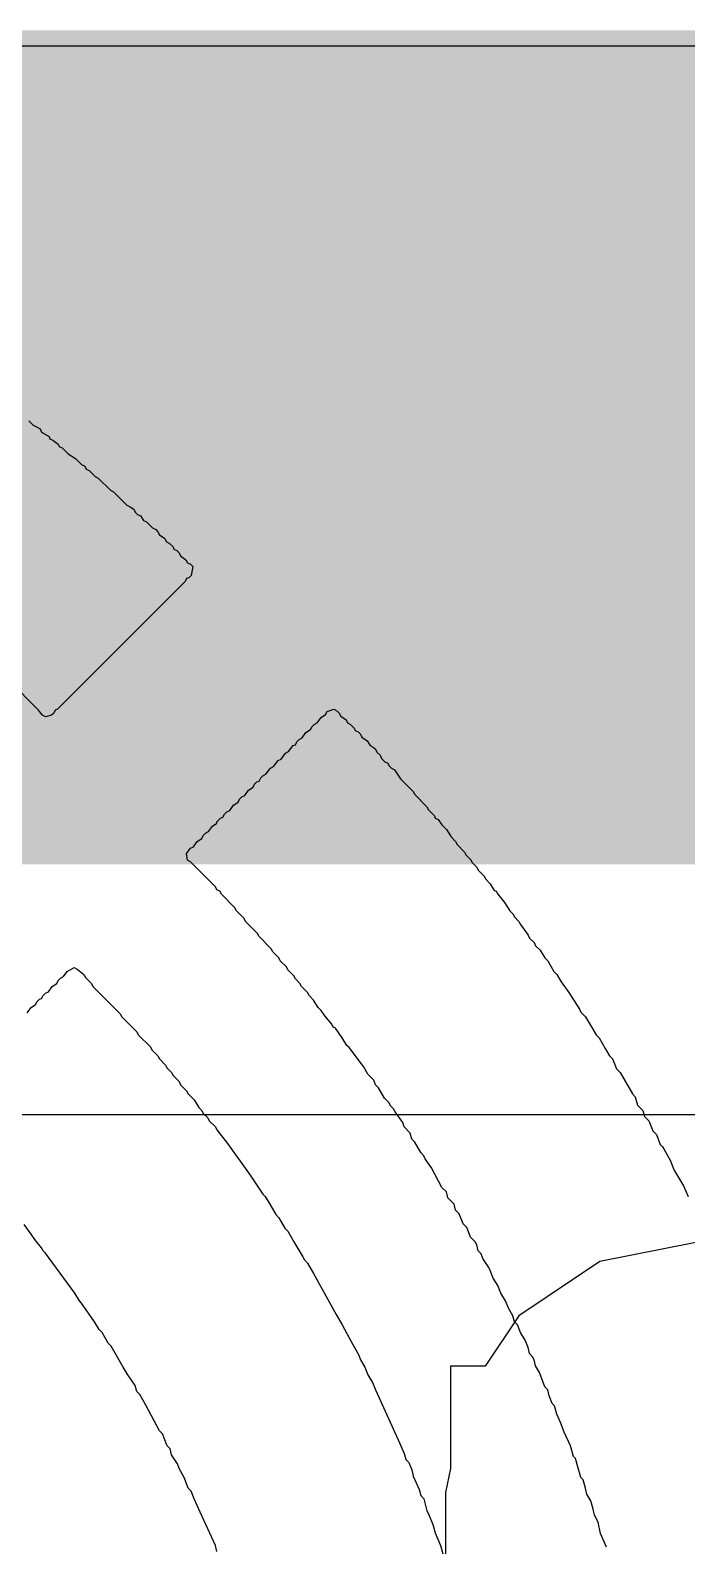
# Model space of a CAD drawing. Header units: inches. Extents: x -21 to 276, y -5 to 220.
# Drawn here: x 24.405 to 25.424, y 33.358 to 35.712 of the extents above; entities that cross this region are included whole.
import ezdxf

# ---------------------------------------------------------------- set-up
doc = ezdxf.new("R2010")
doc.units = ezdxf.units.IN
for name, color, linetype in [('Bottom Layer', 5, 'Continuous'), ('Top Layer', 1, 'Continuous'), ('Top Overlay', 2, 'Continuous')]:
    doc.layers.add(name, color=color, linetype=linetype)

msp = doc.modelspace()

# ---------------------------------------------------------------- hatches: boundary and pattern name
at = {"layer": 'Bottom Layer'}
msp.add_hatch(color=5, dxfattribs=at).paths.add_polyline_path([(10.3988, 34.417), (57.5818, 34.417), (57.5818, 35.7124), (10.3988, 35.7124)])

# ---------------------------------------------------------------- linework, layer by layer
for p, q in [((13.7743, 34.0285), (44.8844, 34.0285)), ((25.4384, 33.8295), (25.2897, 33.7999)), ((25.2897, 33.7999), (25.1637, 33.7157)), ((25.1637, 33.7157), (25.1115, 33.6376)), ((25.1115, 33.6376), (25.0574, 33.6376)), ((25.0574, 33.6376), (25.0574, 33.4785)), ((25.0574, 33.4785), (25.0499, 33.441)), ((25.0499, 33.441), (25.0499, 27.163))]:
    msp.add_line(p, q, dxfattribs=at)
at = {"layer": 'Top Layer'}
msp.add_line((19.8928, 35.6885), (48.9874, 35.6885), dxfattribs=at)
at = {"layer": 'Top Overlay'}
for p, q in [((24.4024, 35.106), (24.4094, 35.099)), ((24.4094, 35.099), (24.4141, 35.0966)), ((24.4141, 35.0966), (24.42, 35.0931)), ((24.42, 35.0931), (24.4223, 35.0884)), ((24.4223, 35.0884), (24.434, 35.0814)), ((24.434, 35.0814), (24.4352, 35.0779)), ((24.4352, 35.0779), (24.4399, 35.0755)), ((24.4399, 35.0755), (24.4481, 35.0697)), ((24.4481, 35.0697), (24.4493, 35.0661)), ((24.4493, 35.0661), (24.454, 35.0638)), ((24.454, 35.0638), (24.4634, 35.0544)), ((24.4634, 35.0544), (24.4751, 35.0474)), ((24.4751, 35.0474), (24.4845, 35.038)), ((24.4845, 35.038), (24.4892, 35.0356)), ((24.4892, 35.0356), (24.4915, 35.0309)), ((24.4915, 35.0309), (24.4962, 35.0286)), ((24.4962, 35.0286), (24.5056, 35.0192)), ((24.5056, 35.0192), (24.5103, 35.0169)), ((24.5103, 35.0169), (24.5291, 34.9981)), ((24.5291, 34.9981), (24.5338, 34.9957)), ((24.5338, 34.9957), (24.5549, 34.9746)), ((24.5549, 34.9746), (24.5596, 34.9723)), ((24.5596, 34.9723), (24.5655, 34.9687)), ((24.5655, 34.9687), (24.5678, 34.964)), ((24.5678, 34.964), (24.5713, 34.9605)), ((24.5713, 34.9605), (24.576, 34.9582)), ((24.576, 34.9582), (24.5807, 34.9511)), ((24.5807, 34.9511), (24.5854, 34.9488)), ((24.5854, 34.9488), (24.5948, 34.9394)), ((24.5948, 34.9394), (24.5995, 34.9371)), ((24.5995, 34.9371), (24.603, 34.9335)), ((24.603, 34.9335), (24.6054, 34.9288)), ((24.6054, 34.9288), (24.6136, 34.923)), ((24.6136, 34.923), (24.6159, 34.9183)), ((24.6159, 34.9183), (24.6206, 34.9159)), ((24.6206, 34.9159), (24.6265, 34.9101)), ((24.6265, 34.9101), (24.6277, 34.9065)), ((24.6277, 34.9065), (24.6324, 34.9042)), ((24.6324, 34.9042), (24.6359, 34.9007)), ((24.6359, 34.9007), (24.6382, 34.896)), ((24.6382, 34.896), (24.6464, 34.8901)), ((24.6464, 34.8901), (24.6488, 34.8854)), ((24.6488, 34.8854), (24.6535, 34.8831)), ((24.6511, 34.862), (24.6476, 34.8608)), ((24.6547, 34.8655), (24.6511, 34.862)), ((24.6535, 34.8831), (24.657, 34.8796)), ((24.657, 34.8796), (24.6547, 34.8655)), ((24.6453, 34.8561), (24.447, 34.6578)), ((24.6476, 34.8608), (24.6453, 34.8561)), ((24.4176, 34.6566), (24.3719, 34.7024)), ((24.4235, 34.6484), (24.4176, 34.6566)), ((24.4411, 34.6519), (24.4376, 34.6484)), ((24.4434, 34.6566), (24.4411, 34.6519)), ((24.447, 34.6578), (24.4434, 34.6566)), ((24.8635, 34.6496), (24.8659, 34.6543)), ((24.8659, 34.6543), (24.8764, 34.6578)), ((24.8764, 34.6578), (24.8811, 34.6554)), ((24.8811, 34.6554), (24.8847, 34.6519)), ((24.8847, 34.6519), (24.887, 34.6472)), ((24.4282, 34.646), (24.4235, 34.6484)), ((24.4376, 34.6484), (24.4282, 34.646)), ((24.8401, 34.6261), (24.8424, 34.6308)), ((24.8424, 34.6308), (24.8459, 34.6343)), ((24.8459, 34.6343), (24.8506, 34.6367)), ((24.8506, 34.6367), (24.8565, 34.6449)), ((24.8565, 34.6449), (24.8635, 34.6496)), ((24.887, 34.6472), (24.8952, 34.6413)), ((24.8952, 34.6413), (24.8976, 34.6367)), ((24.8976, 34.6367), (24.9023, 34.6343)), ((24.9023, 34.6343), (24.9081, 34.6284)), ((24.9081, 34.6284), (24.9093, 34.6249)), ((24.8131, 34.6014), (24.8166, 34.6026)), ((24.8166, 34.6026), (24.8189, 34.6073)), ((24.8189, 34.6073), (24.8225, 34.6108)), ((24.8225, 34.6108), (24.8272, 34.6132)), ((24.8272, 34.6132), (24.833, 34.6214)), ((24.833, 34.6214), (24.8401, 34.6261)), ((24.9093, 34.6249), (24.914, 34.6226)), ((24.914, 34.6226), (24.9175, 34.619)), ((24.9175, 34.619), (24.9199, 34.6144)), ((24.9199, 34.6144), (24.9281, 34.6085)), ((24.9281, 34.6085), (24.9328, 34.6014)), ((24.7896, 34.578), (24.7943, 34.5803)), ((24.7943, 34.5803), (24.8013, 34.5897)), ((24.8013, 34.5897), (24.806, 34.5921)), ((24.806, 34.5921), (24.8131, 34.6014)), ((24.9328, 34.6014), (24.9375, 34.5991)), ((24.9375, 34.5991), (24.941, 34.5956)), ((24.941, 34.5956), (24.9433, 34.5909)), ((24.9433, 34.5909), (24.948, 34.5862)), ((24.948, 34.5862), (24.9504, 34.5815)), ((24.9504, 34.5815), (24.9562, 34.5756)), ((24.7661, 34.5545), (24.7708, 34.5569)), ((24.7708, 34.5569), (24.7779, 34.5662)), ((24.7779, 34.5662), (24.7826, 34.5686)), ((24.7826, 34.5686), (24.7896, 34.578)), ((24.9562, 34.5756), (24.9598, 34.5745)), ((24.9598, 34.5745), (24.9621, 34.5698)), ((24.9621, 34.5698), (24.9656, 34.5662)), ((24.9656, 34.5662), (24.9703, 34.5639)), ((24.9703, 34.5639), (24.9797, 34.5498)), ((24.738, 34.524), (24.7438, 34.5322)), ((24.7438, 34.5322), (24.7509, 34.5369)), ((24.7509, 34.5369), (24.7532, 34.5416)), ((24.7532, 34.5416), (24.7567, 34.5451)), ((24.7567, 34.5451), (24.7603, 34.5463)), ((24.7603, 34.5463), (24.7626, 34.551)), ((24.7626, 34.551), (24.7661, 34.5545)), ((24.9797, 34.5498), (24.9997, 34.5299)), ((24.7145, 34.5005), (24.7204, 34.5087)), ((24.7204, 34.5087), (24.7274, 34.5134)), ((24.7274, 34.5134), (24.7298, 34.5181)), ((24.7298, 34.5181), (24.7333, 34.5217)), ((24.7333, 34.5217), (24.738, 34.524)), ((24.9997, 34.5299), (25.002, 34.5252)), ((25.002, 34.5252), (25.0208, 34.5064)), ((24.6946, 34.4829), (24.7004, 34.4888)), ((24.7004, 34.4888), (24.7039, 34.49)), ((24.7039, 34.49), (24.7063, 34.4947)), ((24.7063, 34.4947), (24.7098, 34.4982)), ((24.7098, 34.4982), (24.7145, 34.5005)), ((25.0208, 34.5064), (25.0231, 34.5017)), ((25.0231, 34.5017), (25.0325, 34.4923)), ((25.0325, 34.4923), (25.0337, 34.4888)), ((25.0337, 34.4888), (25.0384, 34.4864)), ((25.0384, 34.4864), (25.0442, 34.4782)), ((24.6711, 34.4571), (24.6734, 34.4618)), ((24.6734, 34.4618), (24.677, 34.4653)), ((24.677, 34.4653), (24.6816, 34.4677)), ((24.6816, 34.4677), (24.6875, 34.4759)), ((24.6875, 34.4759), (24.6946, 34.4806)), ((24.6946, 34.4806), (24.6946, 34.4829)), ((25.0442, 34.4782), (25.0513, 34.4712)), ((25.0513, 34.4712), (25.0583, 34.4595)), ((24.6476, 34.4336), (24.6535, 34.4419)), ((24.6535, 34.4419), (24.6582, 34.4442)), ((24.6582, 34.4442), (24.664, 34.4524)), ((24.664, 34.4524), (24.6711, 34.4571)), ((25.0583, 34.4595), (25.0654, 34.4524)), ((25.0654, 34.4524), (25.0677, 34.4477)), ((25.0677, 34.4477), (25.0794, 34.436)), ((24.6488, 34.4231), (24.6476, 34.4336)), ((24.6535, 34.4207), (24.6488, 34.4231)), ((24.6922, 34.382), (24.6535, 34.4207)), ((25.0794, 34.436), (25.0818, 34.4313)), ((25.0818, 34.4313), (25.0888, 34.4243)), ((25.0888, 34.4243), (25.0912, 34.4196)), ((25.0912, 34.4196), (25.0982, 34.4125)), ((25.0982, 34.4125), (25.1006, 34.4078)), ((25.1006, 34.4078), (25.11, 34.3984)), ((25.11, 34.3984), (25.1123, 34.3937)), ((25.1123, 34.3937), (25.1193, 34.3867)), ((24.6946, 34.3773), (24.6922, 34.382)), ((24.6992, 34.375), (24.6946, 34.3773)), ((24.7016, 34.3703), (24.6992, 34.375)), ((24.7227, 34.3492), (24.7016, 34.3703)), ((25.1193, 34.3867), (25.1252, 34.3761)), ((25.1252, 34.3761), (25.1287, 34.375)), ((25.1287, 34.375), (25.1311, 34.3703)), ((25.1311, 34.3703), (25.1416, 34.3574)), ((24.7251, 34.3445), (24.7227, 34.3492)), ((24.7368, 34.3327), (24.7251, 34.3445)), ((25.1416, 34.3574), (25.1499, 34.3445)), ((25.1499, 34.3445), (25.1545, 34.3398)), ((24.7391, 34.328), (24.7368, 34.3327)), ((24.7579, 34.3093), (24.7391, 34.328)), ((25.1545, 34.3398), (25.1569, 34.3351)), ((25.1569, 34.3351), (25.1639, 34.328)), ((25.1639, 34.328), (25.1663, 34.3233)), ((25.1663, 34.3233), (25.178, 34.3069)), ((24.7603, 34.3046), (24.7579, 34.3093)), ((24.779, 34.2858), (24.7603, 34.3046)), ((25.178, 34.3069), (25.1804, 34.3022)), ((25.1804, 34.3022), (25.1874, 34.2952)), ((24.7814, 34.2811), (24.779, 34.2858)), ((24.7908, 34.2717), (24.7814, 34.2811)), ((25.1874, 34.2952), (25.1898, 34.2905)), ((25.1898, 34.2905), (25.1968, 34.2834)), ((25.1968, 34.2834), (25.2038, 34.2717)), ((24.4563, 34.2424), (24.4622, 34.2506)), ((24.4622, 34.2506), (24.4728, 34.2565)), ((24.4728, 34.2565), (24.4775, 34.2541)), ((24.4775, 34.2541), (24.488, 34.2459)), ((24.7931, 34.267), (24.7908, 34.2717)), ((24.8025, 34.2576), (24.7931, 34.267)), ((24.8049, 34.2529), (24.8025, 34.2576)), ((24.8142, 34.2435), (24.8049, 34.2529)), ((25.2038, 34.2717), (25.2085, 34.267)), ((25.2085, 34.267), (25.2179, 34.2506)), ((25.2179, 34.2506), (25.2226, 34.2459)), ((24.4329, 34.2189), (24.4387, 34.2271)), ((24.4387, 34.2271), (24.4458, 34.2318)), ((24.4458, 34.2318), (24.4481, 34.2365)), ((24.4481, 34.2365), (24.4516, 34.24)), ((24.4516, 34.24), (24.4563, 34.2424)), ((24.488, 34.2459), (24.4904, 34.2412)), ((24.4904, 34.2412), (24.4998, 34.2318)), ((24.4998, 34.2318), (24.5021, 34.2271)), ((24.5021, 34.2271), (24.5444, 34.1849)), ((24.8166, 34.2388), (24.8142, 34.2435)), ((24.8236, 34.2318), (24.8166, 34.2388)), ((24.826, 34.2271), (24.8236, 34.2318)), ((24.8354, 34.2177), (24.826, 34.2271)), ((25.2226, 34.2459), (25.2296, 34.2342)), ((25.2296, 34.2342), (25.2414, 34.2177)), ((24.4129, 34.199), (24.4153, 34.2036)), ((24.4153, 34.2036), (24.4188, 34.2072)), ((24.4188, 34.2072), (24.4223, 34.2083)), ((24.4223, 34.2083), (24.4247, 34.213)), ((24.4247, 34.213), (24.4282, 34.2166)), ((24.4282, 34.2166), (24.4329, 34.2189)), ((24.8377, 34.213), (24.8354, 34.2177)), ((24.8448, 34.206), (24.8377, 34.213)), ((24.8518, 34.1943), (24.8448, 34.206)), ((25.2414, 34.2177), (25.2578, 34.1919)), ((24.4, 34.186), (24.4059, 34.1943)), ((24.4059, 34.1943), (24.4129, 34.199)), ((24.5444, 34.1849), (24.5467, 34.1802)), ((24.5467, 34.1802), (24.5702, 34.1567)), ((24.8565, 34.1896), (24.8518, 34.1943)), ((24.8624, 34.1814), (24.8565, 34.1896)), ((24.8729, 34.1684), (24.8624, 34.1814)), ((25.2578, 34.1919), (25.2602, 34.1872)), ((25.2602, 34.1872), (25.2672, 34.1802)), ((25.2672, 34.1802), (25.2742, 34.1684)), ((24.5702, 34.1567), (24.5725, 34.152)), ((24.8753, 34.1637), (24.8729, 34.1684)), ((24.8788, 34.1626), (24.8753, 34.1637)), ((24.8893, 34.1473), (24.8788, 34.1626)), ((25.2742, 34.1684), (25.2836, 34.152)), ((24.5725, 34.152), (24.5913, 34.1332)), ((24.5913, 34.1332), (24.5936, 34.1285)), ((24.8964, 34.1356), (24.8893, 34.1473)), ((24.8999, 34.1321), (24.8964, 34.1356)), ((24.9222, 34.1027), (24.8999, 34.1321)), ((25.2836, 34.152), (25.2883, 34.1473)), ((25.2883, 34.1473), (25.2977, 34.1309)), ((24.5936, 34.1285), (24.603, 34.1192)), ((24.603, 34.1192), (24.6054, 34.1145)), ((24.6054, 34.1145), (24.6148, 34.1051)), ((25.2977, 34.1309), (25.3047, 34.1192)), ((25.3047, 34.1192), (25.3094, 34.1145)), ((25.3094, 34.1145), (25.3153, 34.0992)), ((24.6148, 34.1051), (24.6171, 34.1004)), ((24.6171, 34.1004), (24.6241, 34.0933)), ((24.6241, 34.0933), (24.6265, 34.0886)), ((24.6265, 34.0886), (24.6359, 34.0793)), ((24.9292, 34.091), (24.9222, 34.1027)), ((24.9386, 34.0816), (24.9292, 34.091)), ((25.3153, 34.0992), (25.3212, 34.0933)), ((25.3212, 34.0933), (25.34, 34.0605)), ((24.6359, 34.0793), (24.6382, 34.0746)), ((24.6382, 34.0746), (24.6476, 34.0652)), ((24.6476, 34.0652), (24.65, 34.0605)), ((24.941, 34.0746), (24.9386, 34.0816)), ((24.9457, 34.0699), (24.941, 34.0746)), ((24.9551, 34.0534), (24.9457, 34.0699)), ((24.65, 34.0605), (24.6594, 34.0511)), ((24.6594, 34.0511), (24.6664, 34.0394)), ((24.6664, 34.0394), (24.6711, 34.0347)), ((24.9621, 34.0464), (24.9551, 34.0534)), ((24.9644, 34.0417), (24.9621, 34.0464)), ((24.9691, 34.037), (24.9644, 34.0417)), ((25.34, 34.0605), (25.3446, 34.0558)), ((25.3446, 34.0558), (25.3482, 34.0429)), ((25.3482, 34.0429), (25.3564, 34.0347)), ((24.6711, 34.0347), (24.6734, 34.03)), ((24.6734, 34.03), (24.6805, 34.0229)), ((24.6805, 34.0229), (24.6828, 34.0182)), ((24.6828, 34.0182), (24.6922, 34.0089)), ((24.9715, 34.0323), (24.9691, 34.037)), ((24.9832, 34.0159), (24.9715, 34.0323)), ((24.9856, 34.0089), (24.9832, 34.0159)), ((25.3564, 34.0347), (25.3587, 34.0253)), ((25.3587, 34.0253), (25.3658, 34.0182)), ((25.3658, 34.0182), (25.3716, 34.003)), ((24.6922, 34.0089), (24.6946, 34.0042)), ((24.6946, 34.0042), (24.711, 33.983)), ((24.995, 33.9995), (24.9856, 34.0089)), ((24.9973, 33.9901), (24.995, 33.9995)), ((25.3716, 34.003), (25.3775, 33.9971)), ((25.3775, 33.9971), (25.3834, 33.9819)), ((24.711, 33.983), (24.7462, 33.9338)), ((25.002, 33.9854), (24.9973, 33.9901)), ((25.0114, 33.969), (25.002, 33.9854)), ((25.0161, 33.9643), (25.0114, 33.969)), ((25.3834, 33.9819), (25.3869, 33.9783)), ((25.3869, 33.9783), (25.3892, 33.9737)), ((25.3892, 33.9737), (25.3986, 33.9572)), ((25.0184, 33.9596), (25.0161, 33.9643)), ((25.0278, 33.9455), (25.0184, 33.9596)), ((25.0442, 33.915), (25.0278, 33.9455)), ((25.3986, 33.9572), (25.4033, 33.9455)), ((25.4033, 33.9455), (25.4057, 33.9408)), ((24.7462, 33.9338), (24.7661, 33.9044)), ((25.4057, 33.9408), (25.4197, 33.9173)), ((24.7661, 33.9044), (24.7697, 33.9009)), ((24.7697, 33.9009), (24.7767, 33.8892)), ((25.0513, 33.9079), (25.0442, 33.915)), ((25.0536, 33.8986), (25.0513, 33.9079)), ((25.063, 33.8892), (25.0536, 33.8986)), ((25.4197, 33.9173), (25.4268, 33.9009)), ((24.7767, 33.8892), (24.7861, 33.8727)), ((25.0654, 33.8798), (25.063, 33.8892)), ((25.0712, 33.8739), (25.0654, 33.8798)), ((25.0771, 33.8586), (25.0712, 33.8739)), ((24.4059, 33.8422), (24.3953, 33.8575)), ((24.7861, 33.8727), (24.7908, 33.868)), ((24.7908, 33.868), (24.8002, 33.8516)), ((24.8002, 33.8516), (24.8049, 33.8469)), ((25.083, 33.8528), (25.0771, 33.8586)), ((25.0888, 33.8375), (25.083, 33.8528)), ((24.4117, 33.834), (24.4059, 33.8422)), ((24.4223, 33.8211), (24.4117, 33.834)), ((24.8049, 33.8469), (24.8142, 33.8305)), ((24.8142, 33.8305), (24.8283, 33.807)), ((25.0959, 33.8305), (25.0888, 33.8375)), ((25.0982, 33.8258), (25.0959, 33.8305)), ((24.4247, 33.8164), (24.4223, 33.8211)), ((24.4282, 33.8129), (24.4247, 33.8164)), ((24.4739, 33.7507), (24.4282, 33.8129)), ((24.8283, 33.807), (24.8307, 33.8023)), ((24.8307, 33.8023), (24.8354, 33.7976)), ((25.1006, 33.8164), (25.0982, 33.8258)), ((25.1053, 33.8117), (25.1006, 33.8164)), ((25.1076, 33.8047), (25.1053, 33.8117)), ((25.117, 33.7906), (25.1076, 33.8047)), ((24.8354, 33.7976), (24.8448, 33.7812)), ((24.8448, 33.7812), (24.88, 33.7178)), ((25.1193, 33.7859), (25.117, 33.7906)), ((25.124, 33.7742), (25.1193, 33.7859)), ((25.1311, 33.7624), (25.124, 33.7742)), ((25.1358, 33.7507), (25.1311, 33.7624)), ((24.481, 33.739), (24.4739, 33.7507)), ((24.4845, 33.7354), (24.481, 33.739)), ((24.5045, 33.7061), (24.4845, 33.7354)), ((25.1428, 33.739), (25.1358, 33.7507)), ((25.1475, 33.7272), (25.1428, 33.739)), ((24.88, 33.7178), (24.8893, 33.7014)), ((25.1545, 33.7155), (25.1475, 33.7272)), ((25.1569, 33.7061), (25.1545, 33.7155)), ((24.5115, 33.6944), (24.5045, 33.7061)), ((24.5162, 33.6897), (24.5115, 33.6944)), ((24.5256, 33.6732), (24.5162, 33.6897)), ((24.8893, 33.7014), (24.9034, 33.6756)), ((25.1616, 33.7014), (25.1569, 33.7061)), ((25.1663, 33.6897), (25.1616, 33.7014)), ((25.1733, 33.6779), (25.1663, 33.6897)), ((24.5303, 33.6686), (24.5256, 33.6732)), ((24.549, 33.6357), (24.5303, 33.6686)), ((24.9034, 33.6756), (24.9152, 33.6545)), ((25.178, 33.6662), (25.1733, 33.6779)), ((25.1804, 33.6568), (25.178, 33.6662)), ((24.9152, 33.6545), (24.9175, 33.6474)), ((24.9175, 33.6474), (24.9246, 33.6357)), ((25.1851, 33.6521), (25.1804, 33.6568)), ((25.1874, 33.6474), (25.1851, 33.6521)), ((25.1898, 33.638), (25.1874, 33.6474)), ((25.1956, 33.6275), (25.1898, 33.638)), ((24.5561, 33.624), (24.549, 33.6357)), ((24.5678, 33.6075), (24.5561, 33.624)), ((24.9246, 33.6357), (24.9292, 33.624)), ((24.9292, 33.624), (24.9363, 33.6122)), ((25.2038, 33.6052), (25.1956, 33.6275)), ((24.5702, 33.5981), (24.5678, 33.6075)), ((24.5749, 33.5935), (24.5702, 33.5981)), ((24.5842, 33.577), (24.5749, 33.5935)), ((24.9363, 33.6122), (24.941, 33.6005)), ((24.941, 33.6005), (24.9762, 33.523)), ((25.2085, 33.6005), (25.2038, 33.6052)), ((25.2109, 33.5911), (25.2085, 33.6005)), ((25.2156, 33.5794), (25.2109, 33.5911)), ((24.6054, 33.5371), (24.5842, 33.577)), ((25.2191, 33.5759), (25.2156, 33.5794)), ((25.2226, 33.5629), (25.2191, 33.5759)), ((25.2285, 33.55), (25.2226, 33.5629)), ((25.2343, 33.5348), (25.2285, 33.55)), ((24.6101, 33.5324), (24.6054, 33.5371)), ((24.6171, 33.5137), (24.6101, 33.5324)), ((24.9762, 33.523), (24.9856, 33.5019)), ((25.2437, 33.5137), (25.2343, 33.5348)), ((24.6218, 33.509), (24.6171, 33.5137)), ((24.6241, 33.4996), (24.6218, 33.509)), ((24.6335, 33.4855), (24.6241, 33.4996)), ((24.9856, 33.5019), (24.9879, 33.4925)), ((25.2484, 33.4972), (25.2437, 33.5137)), ((25.2519, 33.4937), (25.2484, 33.4972)), ((24.6359, 33.4785), (24.6335, 33.4855)), ((24.6441, 33.4632), (24.6359, 33.4785)), ((24.9879, 33.4925), (24.9926, 33.4878)), ((24.9926, 33.4878), (24.9973, 33.4761)), ((24.9973, 33.4761), (24.9997, 33.4667)), ((25.2555, 33.4808), (25.2519, 33.4937)), ((25.2602, 33.4644), (25.2555, 33.4808)), ((24.65, 33.4479), (24.6441, 33.4632)), ((24.9997, 33.4667), (25.009, 33.4456)), ((25.2637, 33.4609), (25.2602, 33.4644)), ((25.2672, 33.4479), (25.2637, 33.4609)), ((24.6547, 33.4433), (24.65, 33.4479)), ((24.6594, 33.4315), (24.6547, 33.4433)), ((24.6687, 33.4104), (24.6594, 33.4315)), ((25.009, 33.4456), (25.0114, 33.4362)), ((25.0114, 33.4362), (25.0161, 33.4315)), ((25.0161, 33.4315), (25.0208, 33.4127)), ((25.2695, 33.4386), (25.2672, 33.4479)), ((25.2754, 33.428), (25.2695, 33.4386)), ((25.2789, 33.4151), (25.2754, 33.428)), ((24.6922, 33.3588), (24.6687, 33.4104)), ((25.0208, 33.4127), (25.0231, 33.408)), ((25.0231, 33.408), (25.0302, 33.3916)), ((25.2813, 33.4057), (25.2789, 33.4151)), ((25.2871, 33.3951), (25.2813, 33.4057)), ((25.0302, 33.3916), (25.0337, 33.3787)), ((25.0337, 33.3787), (25.0419, 33.3588)), ((25.2907, 33.3775), (25.2871, 33.3951)), ((24.6946, 33.3494), (24.6922, 33.3588)), ((25.0419, 33.3588), (25.0454, 33.3459)), ((25.3001, 33.3564), (25.2907, 33.3775))]:
    msp.add_line(p, q, dxfattribs=at)

doc.saveas('drawing.dxf')
